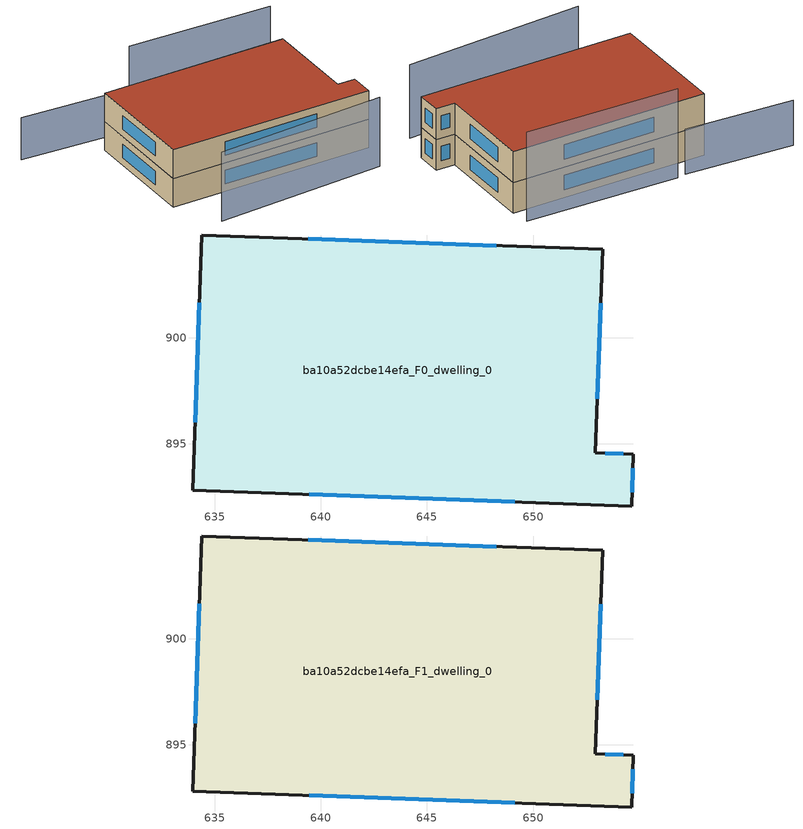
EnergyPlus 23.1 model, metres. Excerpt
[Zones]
ba10a52dcbe14efa_F0_dwelling_0
 floor ground (EU_floor_Construction): 653.27,904.17 652.93,894.58 654.73,894.51 654.64,892.08 633.95,892.82 634.38,904.85 z0
 wall outside (EU_wall_Construction): 654.64,892.08 654.73,894.51 652.93,894.58 653.27,904.17 634.38,904.85 633.95,892.82 654.64,892.08 z0:3
 window (EU_Window_Construction): 654.67,892.72 654.71,893.87 / 639.45,892.62 649.14,892.27 / 634.27,901.65 634.07,896.01 / 648.25,904.35 639.4,904.67 / 653.02,897.13 653.18,901.62 / 654.25,894.53 653.41,894.56 z0.8:2.2
ba10a52dcbe14efa_F1_dwelling_0
 floor to ba10a52dcbe14efa_F0_dwelling_0 (EU_floor_Construction): 653.27,904.17 652.93,894.58 654.73,894.51 654.64,892.08 633.95,892.82 634.38,904.85 z3
 wall outside (EU_wall_Construction): 654.64,892.08 654.73,894.51 652.93,894.58 653.27,904.17 634.38,904.85 633.95,892.82 654.64,892.08 z3:6
 window (EU_Window_Construction): 654.67,892.72 654.71,893.87 / 639.45,892.62 649.14,892.27 / 634.27,901.65 634.07,896.01 / 648.25,904.35 639.4,904.67 / 653.02,897.13 653.18,901.62 / 654.25,894.53 653.41,894.56 z3.8:5.2
 roof outside (EU_roof_Construction): 654.64,892.08 654.73,894.51 652.93,894.58 653.27,904.17 634.38,904.85 633.95,892.82 z6
shading: 636.26,888.32 653.65,888.76 z0:7.2; 637.47,906.63 627.16,907.57 z0:4.4; 653.03,905.89 638.35,906.82 z0:8.7
[Building]
EU S2 Campaign: North Axis=0; Terrain=City; Solar Distribution=FullExterior
[Site:Location]
Cape.Town.Intl.AP: Latitude=-33.965; Longitude=18.602; Time Zone=2; Elevation=46
[SizingPeriod:WeatherFileDays]
AnnualSizingPeriod: Begin Month=1; Begin Day of Month=1; End Month=12; End Day of Month=31; Day of Week for Start Day=Monday; Use Weather File Daylight Saving Period=No; Use Weather File Rain and Snow Indicators=No
[MATERIAL]
EU_InternalMass_Material: Roughness=MediumRough; Thickness=0.1; Conductivity=1; Density=1800; Specific Heat=900; Thermal Absorptance=0.9; Solar Absorptance=0.7; Visible Absorptance=0.7
[MATERIAL:NOMASS] Roughness=MediumRough; Thermal Absorptance=0.9; Solar Absorptance=0.7; Visible Absorptance=0.7
Name | Thermal Resistance
EU_wall_NoMass | 0.49467
EU_roof_NoMass | 0.448442
EU_floor_NoMass | 1.33616
[WINDOWMATERIAL:SIMPLEGLAZINGSYSTEM]
EU_Window_SimpleGlazing: UFactor=4.49049; Solar Heat Gain Coefficient=0.75; Visible Transmittance=0.75
[CONSTRUCTION]
EU_wall_Construction: EU_wall_NoMass
EU_roof_Construction: EU_roof_NoMass
EU_floor_Construction: EU_floor_NoMass
EU_Window_Construction: EU_Window_SimpleGlazing
EU_InternalMass_Construction: EU_InternalMass_Material
[ZONE] Type=1; Multiplier=1; Ceiling Height=autocalculate; Volume=696.14; Floor Area=autocalculate; Part of Total Floor Area=Yes
ba10a52dcbe14efa_F0_dwelling_0; ba10a52dcbe14efa_F1_dwelling_0
[INTERNALMASS] Construction=EU_InternalMass_Construction; Surface Area=232.047
Name | Zone or ZoneList
ba10a52dcbe14efa_F0_dwelling_0_EU_InternalMass | ba10a52dcbe14efa_F0_dwelling_0
ba10a52dcbe14efa_F1_dwelling_0_EU_InternalMass | ba10a52dcbe14efa_F1_dwelling_0
[OTHEREQUIPMENT] Fuel Type=Electricity; Design Level Calculation Method=Watts/Area; Power per Zone Floor Area=1; Fraction Latent=0; Fraction Radiant=0; Fraction Lost=0; Carbon Dioxide Generation Rate=0; EndUse Subcategory=EU_Step8_InternalGains
Name | Zone or ZoneList or Space or SpaceList | Schedule
EU_Step8_InternalGain_ba10a52dcbe14efa_F0_dwelling_0_f000 | ba10a52dcbe14efa_F0_dwelling_0 | EU_Step8_GainSchedule_ba10a52dcbe14efa_F0_dwelling_0_f000
EU_Step8_InternalGain_ba10a52dcbe14efa_F1_dwelling_0_f000 | ba10a52dcbe14efa_F1_dwelling_0 | EU_Step8_GainSchedule_ba10a52dcbe14efa_F1_dwelling_0_f000
[ZONEVENTILATION:DESIGNFLOWRATE] Schedule=EU_AlwaysOn; Design Flow Rate Calculation Method=AirChanges/Hour; Air Changes per Hour=0.665257; Ventilation Type=Natural; Fan Pressure Rise=0; Fan Total Efficiency=1; Constant Term Coefficient=1; Temperature Term Coefficient=0; Velocity Term Coefficient=0; Velocity Squared Term Coefficient=0; Minimum Indoor Temperature=-100; Maximum Indoor Temperature=100; Delta Temperature=-100; Minimum Outdoor Temperature=-100; Maximum Outdoor Temperature=100; Maximum Wind Speed=40
Name | Zone or ZoneList or Space or SpaceList
EU_ConstantAir_ba10a52dcbe14efa_F0_dwelling_0 | ba10a52dcbe14efa_F0_dwelling_0
EU_ConstantAir_ba10a52dcbe14efa_F1_dwelling_0 | ba10a52dcbe14efa_F1_dwelling_0
[HVACTEMPLATE:THERMOSTAT] Constant Heating Setpoint=20; Constant Cooling Setpoint=50
EU_HeatOnly_ba10a52dcbe14efa_F0_dwelling_0; EU_HeatOnly_ba10a52dcbe14efa_F1_dwelling_0
[HVACTEMPLATE:ZONE:IDEALLOADSAIRSYSTEM] System Availability Schedule=EU_AlwaysOn; Maximum Heating Supply Air Temperature=50; Minimum Cooling Supply Air Temperature=13; Maximum Heating Supply Air Humidity Ratio=0.0156; Minimum Cooling Supply Air Humidity Ratio=0.0077; Heating Limit=NoLimit; Cooling Limit=NoLimit; Heating Availability Schedule=EU_AlwaysOn; Cooling Availability Schedule=EU_CoolingOff; Dehumidification Control Type=ConstantSensibleHeatRatio; Cooling Sensible Heat Ratio=0.7; Dehumidification Setpoint=60; Humidification Control Type=None; Humidification Setpoint=30; Outdoor Air Method=None; Outdoor Air Flow Rate per Person=0.00944; Outdoor Air Flow Rate per Zone Floor Area=0; Outdoor Air Flow Rate per Zone=0; Demand Controlled Ventilation Type=None; Outdoor Air Economizer Type=NoEconomizer; Heat Recovery Type=None; Sensible Heat Recovery Effectiveness=0.7; Latent Heat Recovery Effectiveness=0.65
Name | Template Thermostat
ba10a52dcbe14efa_F0_dwelling_0 | EU_HeatOnly_ba10a52dcbe14efa_F0_dwelling_0
ba10a52dcbe14efa_F1_dwelling_0 | EU_HeatOnly_ba10a52dcbe14efa_F1_dwelling_0
[SIZING:ZONE] Zone Cooling Design Supply Air Temperature Input Method=SupplyAirTemperature; Zone Cooling Design Supply Air Temperature=13; Zone Heating Design Supply Air Temperature Input Method=SupplyAirTemperature; Zone Heating Design Supply Air Temperature=50; Zone Cooling Design Supply Air Humidity Ratio=0.008; Zone Heating Design Supply Air Humidity Ratio=0.008; Cooling Design Air Flow Method=DesignDay; Cooling Design Air Flow Rate=0; Cooling Minimum Air Flow per Zone Floor Area=0.000762; Cooling Minimum Air Flow=0; Cooling Minimum Air Flow Fraction=0.2; Heating Design Air Flow Method=DesignDay; Heating Design Air Flow Rate=0; Heating Maximum Air Flow per Zone Floor Area=0.002032; Heating Maximum Air Flow=0.141576; Heating Maximum Air Flow Fraction=0.3; Account for Dedicated Outdoor Air System=No; Dedicated Outdoor Air System Control Strategy=NeutralSupplyAir; Dedicated Outdoor Air Low Setpoint Temperature for Design=autosize; Dedicated Outdoor Air High Setpoint Temperature for Design=autosize; Zone Load Sizing Method=Sensible Load Only No Latent Load; Zone Latent Cooling Design Supply Air Humidity Ratio Input Method=HumidityRatioDifference; Zone Cooling Design Supply Air Humidity Ratio Difference=0.005; Zone Latent Heating Design Supply Air Humidity Ratio Input Method=HumidityRatioDifference; Zone Humidification Design Supply Air Humidity Ratio Difference=0.005
ba10a52dcbe14efa_F0_dwelling_0; ba10a52dcbe14efa_F1_dwelling_0
[SCHEDULE:CONSTANT]
Name | Hourly Value
EU_AlwaysOn | 1
EU_CoolingOff | 0
[SCHEDULE:FILE] Column Number=1; Rows to Skip at Top=0; Number of Hours of Data=8760; Column Separator=Comma; Interpolate to Timestep=No; Minutes per Item=60; Adjust Schedule for Daylight Savings=Yes
Name | File
EU_Step8_GainSchedule_ba10a52dcbe14efa_F0_dwelling_0_f000 | ../../schedules/ba10a52dcbe14efa/ba10a52dcbe14efa_F0_dwelling_0_f000_gain.csv
EU_Step8_GainSchedule_ba10a52dcbe14efa_F1_dwelling_0_f000 | ../../schedules/ba10a52dcbe14efa/ba10a52dcbe14efa_F1_dwelling_0_f000_gain.csv
